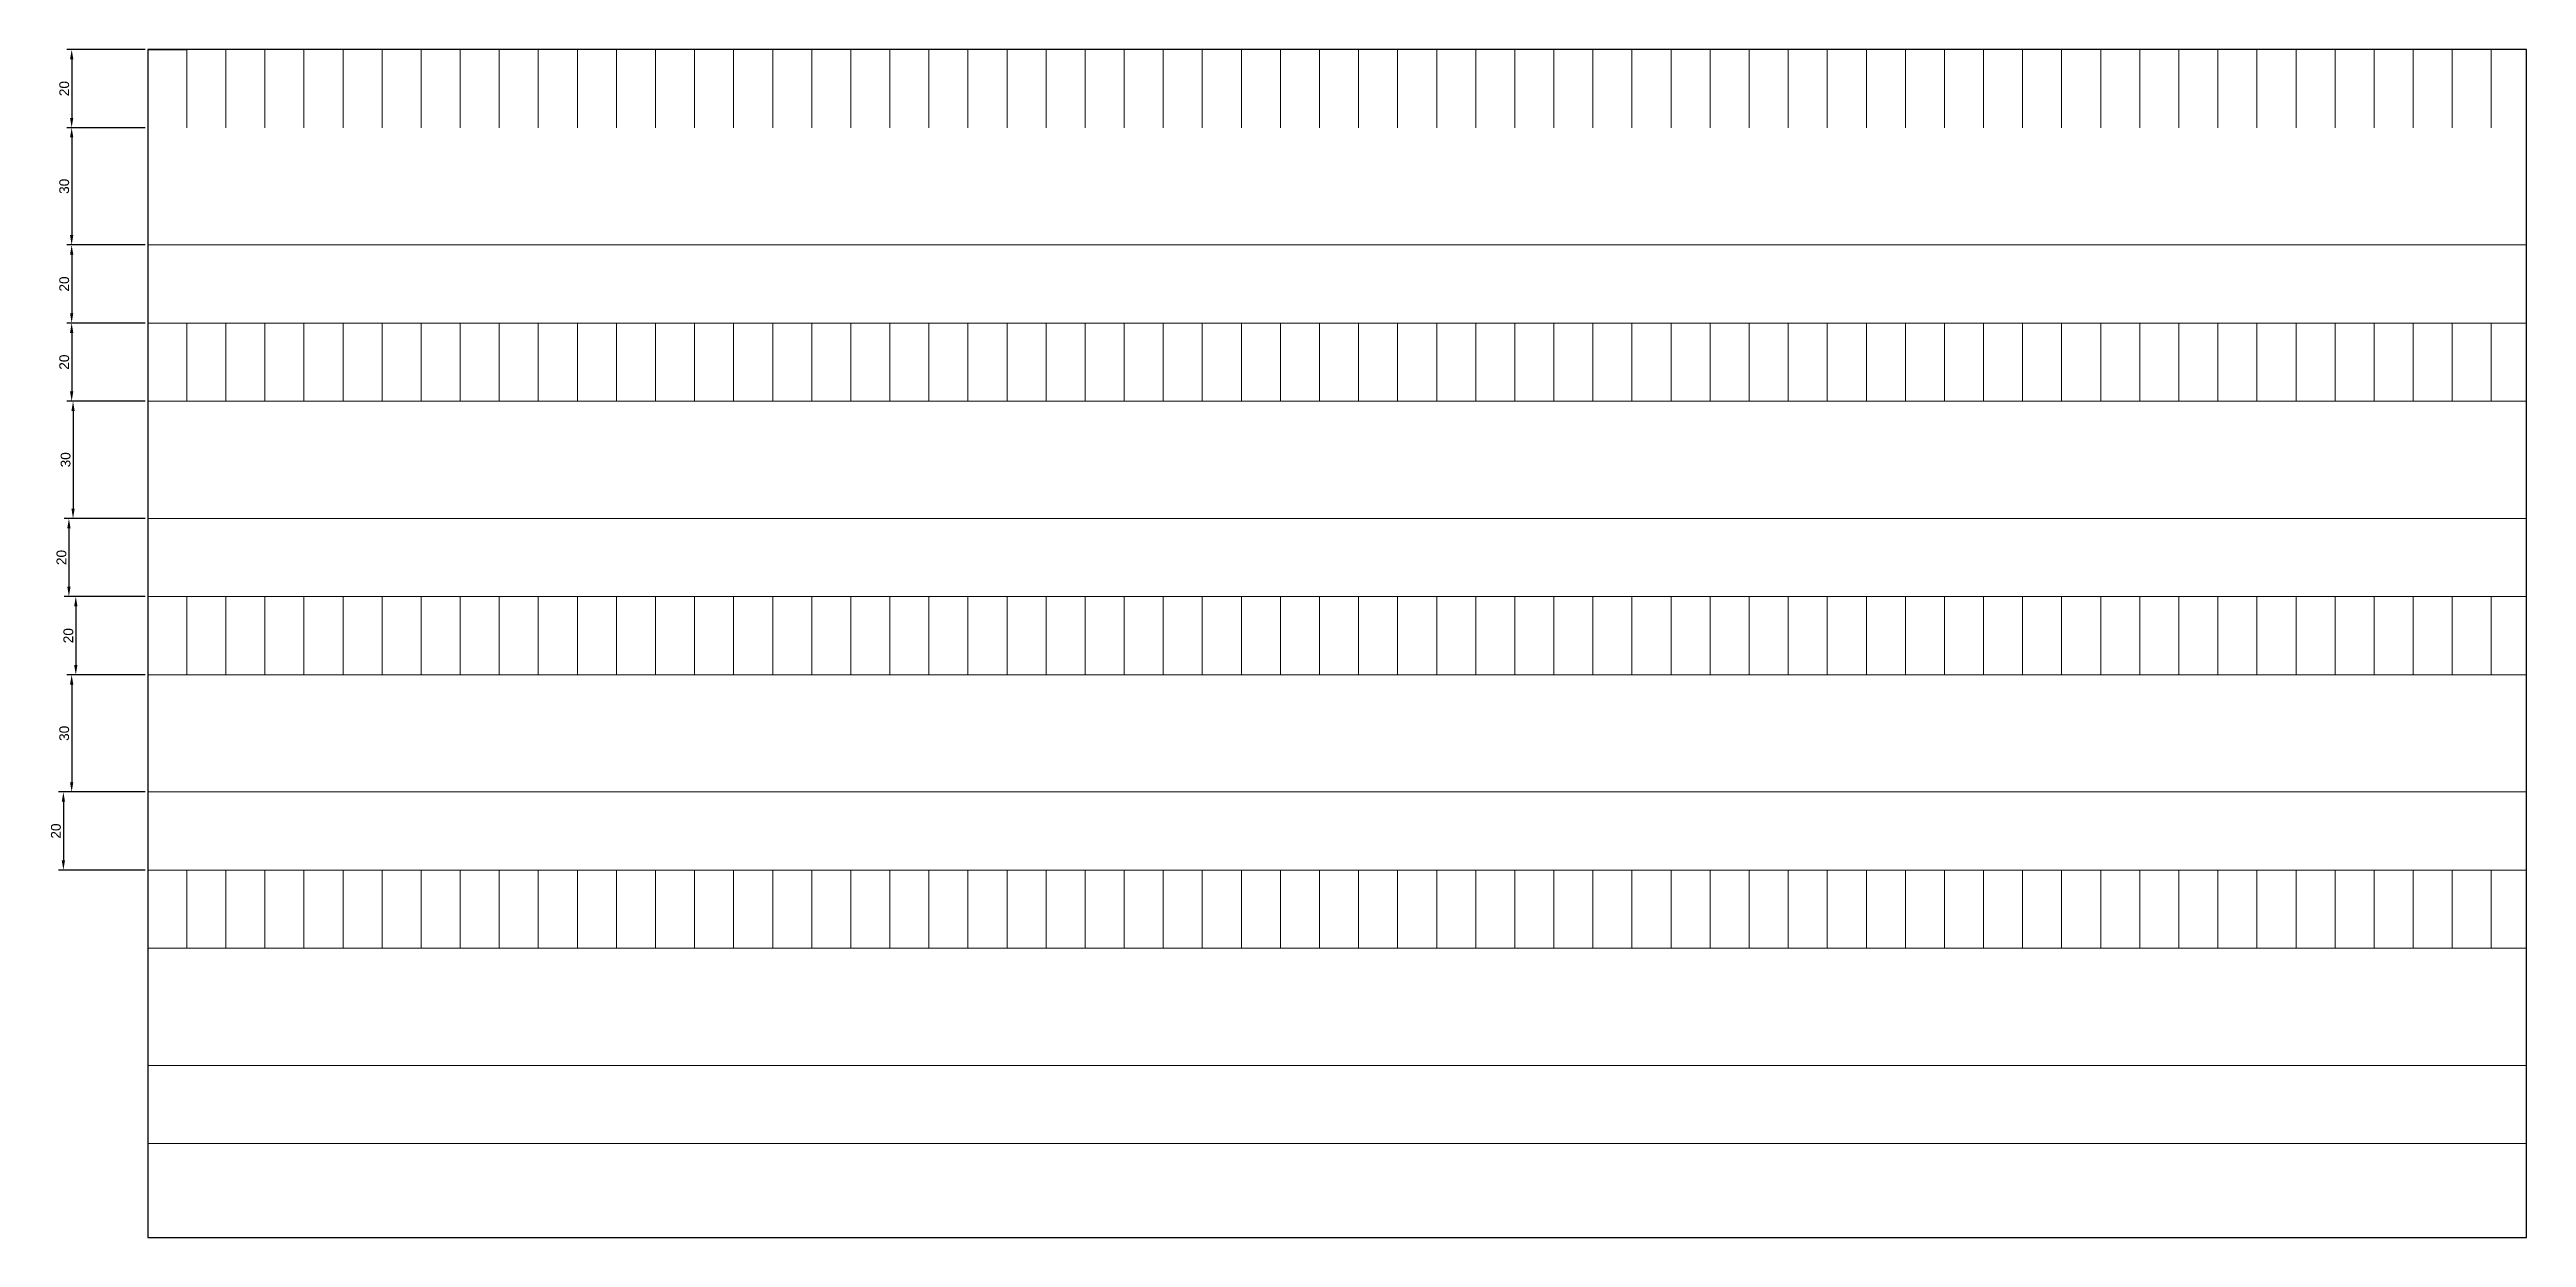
# Model space of a CAD drawing. Header units: millimetres. Extents: x -6 to 628, y 39 to 343.
import ezdxf

# ---------------------------------------------------------------- set-up
doc = ezdxf.new("R2010")
doc.units = ezdxf.units.MM
doc.styles.get("Standard").update_dxf_attribs({"font": 'arial.ttf'})
doc.dimstyles.new('ISO-25', dxfattribs={"dimtxt": 2.5, "dimasz": 2.5, "dimexe": 1.25, "dimexo": 0.625, "dimtad": 1, "dimtxsty": 'Standard', "dimcen": 2.5, "dimadec": 0, "dimazin": 0, "dimtfac": 1, "dimtmove": 0, "dimatfit": 3, "dimfxl": 1, "dimarcsym": 0})

# ---------------------------------------------------------------- blocks, each defined once
blk = doc.blocks.new('*D12')
at = {"color": 0, "lineweight": -2, "transparency": 16777216}
for p, q in [((18.33, 343.18), (-1.76, 343.18)), ((-0.51, 340.68), (-0.51, 325.68)), ((18.33, 323.18), (-1.76, 323.18))]:
    blk.add_line(p, q, dxfattribs=at)
at = {"color": 0, "lineweight": 0, "transparency": 16777216}
for points in [[(-0.93, 340.68), (-0.09, 340.68), (-0.51, 343.18)], [(-0.93, 325.68), (-0.09, 325.68), (-0.51, 323.18)]]:
    blk.add_solid(points, dxfattribs=at)
at = {"layer": 'Defpoints', "color": 0, "lineweight": 0, "transparency": 16777216}
for p in [(18.96, 343.18), (-0.51, 323.18), (18.96, 323.18)]:
    blk.add_point(p, dxfattribs=at)
at = {"color": 0, "lineweight": 0, "transparency": 16777216, "insert": (-2.41, 333.18), "char_height": 2.5, "attachment_point": 5, "rotation": 90}
blk.add_mtext('20', dxfattribs=at)
blk = doc.blocks.new('*D13')
at = {"color": 0, "lineweight": -2, "transparency": 16777216}
for p, q in [((18.33, 323.18), (-1.76, 323.18)), ((-0.51, 320.68), (-0.51, 295.68)), ((18.33, 293.18), (-1.76, 293.18))]:
    blk.add_line(p, q, dxfattribs=at)
at = {"color": 0, "lineweight": 0, "transparency": 16777216}
for points in [[(-0.93, 320.68), (-0.09, 320.68), (-0.51, 323.18)], [(-0.93, 295.68), (-0.09, 295.68), (-0.51, 293.18)]]:
    blk.add_solid(points, dxfattribs=at)
at = {"layer": 'Defpoints', "color": 0, "lineweight": 0, "transparency": 16777216}
for p in [(18.96, 323.18), (-0.51, 293.18), (18.96, 293.18)]:
    blk.add_point(p, dxfattribs=at)
at = {"color": 0, "lineweight": 0, "transparency": 16777216, "insert": (-2.41, 308.18), "char_height": 2.5, "attachment_point": 5, "rotation": 90}
blk.add_mtext('30', dxfattribs=at)
blk = doc.blocks.new('*D14')
at = {"color": 0, "lineweight": -2, "transparency": 16777216}
for p, q in [((18.33, 293.18), (-1.76, 293.18)), ((-0.51, 290.68), (-0.51, 275.68)), ((18.33, 273.18), (-1.76, 273.18))]:
    blk.add_line(p, q, dxfattribs=at)
at = {"color": 0, "lineweight": 0, "transparency": 16777216}
for points in [[(-0.93, 290.68), (-0.09, 290.68), (-0.51, 293.18)], [(-0.93, 275.68), (-0.09, 275.68), (-0.51, 273.18)]]:
    blk.add_solid(points, dxfattribs=at)
at = {"layer": 'Defpoints', "color": 0, "lineweight": 0, "transparency": 16777216}
for p in [(18.96, 293.18), (-0.51, 273.18), (18.96, 273.18)]:
    blk.add_point(p, dxfattribs=at)
at = {"color": 0, "lineweight": 0, "transparency": 16777216, "insert": (-2.41, 283.18), "char_height": 2.5, "attachment_point": 5, "rotation": 90}
blk.add_mtext('20', dxfattribs=at)
blk = doc.blocks.new('*D15')
at = {"color": 0, "lineweight": -2, "transparency": 16777216}
for p, q in [((18.33, 273.18), (-1.76, 273.18)), ((-0.51, 270.68), (-0.51, 255.68)), ((18.33, 253.18), (-1.76, 253.18))]:
    blk.add_line(p, q, dxfattribs=at)
at = {"color": 0, "lineweight": 0, "transparency": 16777216}
for points in [[(-0.93, 270.68), (-0.09, 270.68), (-0.51, 273.18)], [(-0.93, 255.68), (-0.09, 255.68), (-0.51, 253.18)]]:
    blk.add_solid(points, dxfattribs=at)
at = {"layer": 'Defpoints', "color": 0, "lineweight": 0, "transparency": 16777216}
for p in [(18.96, 273.18), (-0.51, 253.18), (18.96, 253.18)]:
    blk.add_point(p, dxfattribs=at)
at = {"color": 0, "lineweight": 0, "transparency": 16777216, "insert": (-2.41, 263.18), "char_height": 2.5, "attachment_point": 5, "rotation": 90}
blk.add_mtext('20', dxfattribs=at)
blk = doc.blocks.new('*D16')
at = {"color": 0, "lineweight": -2, "transparency": 16777216}
for p, q in [((18.33, 253.18), (-1.41, 253.18)), ((-0.16, 250.68), (-0.16, 225.68)), ((18.33, 223.18), (-1.41, 223.18))]:
    blk.add_line(p, q, dxfattribs=at)
at = {"color": 0, "lineweight": 0, "transparency": 16777216}
for points in [[(-0.57, 250.68), (0.26, 250.68), (-0.16, 253.18)], [(-0.57, 225.68), (0.26, 225.68), (-0.16, 223.18)]]:
    blk.add_solid(points, dxfattribs=at)
at = {"layer": 'Defpoints', "color": 0, "lineweight": 0, "transparency": 16777216}
for p in [(18.96, 253.18), (-0.16, 223.18), (18.96, 223.18)]:
    blk.add_point(p, dxfattribs=at)
at = {"color": 0, "lineweight": 0, "transparency": 16777216, "insert": (-2.06, 238.18), "char_height": 2.5, "attachment_point": 5, "rotation": 90}
blk.add_mtext('30', dxfattribs=at)
blk = doc.blocks.new('*D17')
at = {"color": 0, "lineweight": -2, "transparency": 16777216}
for p, q in [((18.33, 223.18), (-2.47, 223.18)), ((-1.22, 220.68), (-1.22, 205.68)), ((18.33, 203.18), (-2.47, 203.18))]:
    blk.add_line(p, q, dxfattribs=at)
at = {"color": 0, "lineweight": 0, "transparency": 16777216}
for points in [[(-1.63, 220.68), (-0.8, 220.68), (-1.22, 223.18)], [(-1.63, 205.68), (-0.8, 205.68), (-1.22, 203.18)]]:
    blk.add_solid(points, dxfattribs=at)
at = {"layer": 'Defpoints', "color": 0, "lineweight": 0, "transparency": 16777216}
for p in [(18.96, 223.18), (-1.22, 203.18), (18.96, 203.18)]:
    blk.add_point(p, dxfattribs=at)
at = {"color": 0, "lineweight": 0, "transparency": 16777216, "insert": (-3.12, 213.18), "char_height": 2.5, "attachment_point": 5, "rotation": 90}
blk.add_mtext('20', dxfattribs=at)
blk = doc.blocks.new('*D20')
at = {"color": 0, "lineweight": -2, "transparency": 16777216}
for p, q in [((18.33, 183.18), (-1.76, 183.18)), ((-0.51, 180.68), (-0.51, 155.68)), ((18.33, 153.18), (-1.76, 153.18))]:
    blk.add_line(p, q, dxfattribs=at)
at = {"color": 0, "lineweight": 0, "transparency": 16777216}
for points in [[(-0.93, 180.68), (-0.09, 180.68), (-0.51, 183.18)], [(-0.93, 155.68), (-0.09, 155.68), (-0.51, 153.18)]]:
    blk.add_solid(points, dxfattribs=at)
at = {"layer": 'Defpoints', "color": 0, "lineweight": 0, "transparency": 16777216}
for p in [(18.96, 183.18), (-0.51, 153.18), (18.96, 153.18)]:
    blk.add_point(p, dxfattribs=at)
at = {"color": 0, "lineweight": 0, "transparency": 16777216, "insert": (-2.41, 168.18), "char_height": 2.5, "attachment_point": 5, "rotation": 90}
blk.add_mtext('30', dxfattribs=at)
blk = doc.blocks.new('*D21')
at = {"color": 0, "lineweight": -2, "transparency": 16777216}
for p, q in [((18.33, 203.18), (-0.7, 203.18)), ((0.55, 200.68), (0.55, 185.68)), ((18.33, 183.18), (-0.7, 183.18))]:
    blk.add_line(p, q, dxfattribs=at)
at = {"color": 0, "lineweight": 0, "transparency": 16777216}
for points in [[(0.13, 200.68), (0.97, 200.68), (0.55, 203.18)], [(0.13, 185.68), (0.97, 185.68), (0.55, 183.18)]]:
    blk.add_solid(points, dxfattribs=at)
at = {"layer": 'Defpoints', "color": 0, "lineweight": 0, "transparency": 16777216}
for p in [(18.96, 203.18), (0.55, 183.18), (18.96, 183.18)]:
    blk.add_point(p, dxfattribs=at)
at = {"color": 0, "lineweight": 0, "transparency": 16777216, "insert": (-1.35, 193.18), "char_height": 2.5, "attachment_point": 5, "rotation": 90}
blk.add_mtext('20', dxfattribs=at)
blk = doc.blocks.new('*D22')
at = {"color": 0, "lineweight": -2, "transparency": 16777216}
for p, q in [((18.33, 153.18), (-3.88, 153.18)), ((-2.63, 150.68), (-2.63, 135.68)), ((18.33, 133.18), (-3.88, 133.18))]:
    blk.add_line(p, q, dxfattribs=at)
at = {"color": 0, "lineweight": 0, "transparency": 16777216}
for points in [[(-3.05, 150.68), (-2.22, 150.68), (-2.63, 153.18)], [(-3.05, 135.68), (-2.22, 135.68), (-2.63, 133.18)]]:
    blk.add_solid(points, dxfattribs=at)
at = {"layer": 'Defpoints', "color": 0, "lineweight": 0, "transparency": 16777216}
for p in [(18.96, 153.18), (-2.63, 133.18), (18.96, 133.18)]:
    blk.add_point(p, dxfattribs=at)
at = {"color": 0, "lineweight": 0, "transparency": 16777216, "insert": (-4.54, 143.18), "char_height": 2.5, "attachment_point": 5, "rotation": 90}
blk.add_mtext('20', dxfattribs=at)

msp = doc.modelspace()

# ---------------------------------------------------------------- linework, layer by layer
at = {"lineweight": 0}
for p, q in [((18.958, 343.177), (627.958, 343.177)), ((28.958, 343.177), (28.958, 323.177)), ((38.958, 343.177), (38.958, 323.177)), ((48.958, 343.177), (48.958, 323.177)), ((58.958, 343.177), (58.958, 323.177)), ((68.958, 343.177), (68.958, 323.177)), ((78.958, 343.177), (78.958, 323.177)), ((88.958, 343.177), (88.958, 323.177)), ((98.958, 343.177), (98.958, 323.177)), ((108.958, 343.177), (108.958, 323.177)), ((118.958, 343.177), (118.958, 323.177)), ((128.958, 343.177), (128.958, 323.177)), ((138.958, 343.177), (138.958, 323.177)), ((148.958, 343.177), (148.958, 323.177)), ((158.958, 343.177), (158.958, 323.177)), ((168.958, 343.177), (168.958, 323.177)), ((178.958, 343.177), (178.958, 323.177)), ((188.958, 343.177), (188.958, 323.177)), ((198.958, 343.177), (198.958, 323.177)), ((208.958, 343.177), (208.958, 323.177)), ((218.958, 343.177), (218.958, 323.177)), ((228.958, 343.177), (228.958, 323.177)), ((238.958, 343.177), (238.958, 323.177)), ((248.958, 343.177), (248.958, 323.177)), ((258.958, 343.177), (258.958, 323.177)), ((268.958, 343.177), (268.958, 323.177)), ((278.958, 343.177), (278.958, 323.177)), ((288.958, 343.177), (288.958, 323.177)), ((298.958, 343.177), (298.958, 323.177)), ((308.958, 343.177), (308.958, 323.177)), ((318.958, 343.177), (318.958, 323.177)), ((328.958, 343.177), (328.958, 323.177)), ((338.958, 343.177), (338.958, 323.177)), ((348.958, 343.177), (348.958, 323.177)), ((358.958, 343.177), (358.958, 323.177)), ((368.958, 343.177), (368.958, 323.177)), ((378.958, 343.177), (378.958, 323.177)), ((388.958, 343.177), (388.958, 323.177)), ((398.958, 343.177), (398.958, 323.177)), ((408.958, 343.177), (408.958, 323.177)), ((418.958, 343.177), (418.958, 323.177)), ((428.958, 343.177), (428.958, 323.177)), ((438.958, 343.177), (438.958, 323.177)), ((448.958, 343.177), (448.958, 323.177)), ((458.958, 343.177), (458.958, 323.177)), ((468.958, 343.177), (468.958, 323.177)), ((478.958, 343.177), (478.958, 323.177)), ((488.958, 343.177), (488.958, 323.177)), ((498.958, 343.177), (498.958, 323.177)), ((508.958, 343.177), (508.958, 323.177)), ((518.958, 343.177), (518.958, 323.177)), ((528.958, 343.177), (528.958, 323.177)), ((538.958, 343.177), (538.958, 323.177)), ((548.958, 343.177), (548.958, 323.177)), ((558.958, 343.177), (558.958, 323.177)), ((568.958, 343.177), (568.958, 323.177)), ((578.958, 343.177), (578.958, 323.177)), ((588.958, 343.177), (588.958, 323.177)), ((598.958, 343.177), (598.958, 323.177)), ((608.958, 343.177), (608.958, 323.177)), ((618.958, 343.177), (618.958, 323.177)), ((18.958, 323.177), (18.958, 323.177)), ((18.958, 293.177), (627.958, 293.177)), ((18.958, 273.177), (18.958, 253.177)), ((18.958, 273.177), (627.958, 273.177)), ((28.958, 273.177), (28.958, 253.177)), ((38.958, 273.177), (38.958, 253.177)), ((48.958, 273.177), (48.958, 253.177)), ((58.958, 273.177), (58.958, 253.177)), ((68.958, 273.177), (68.958, 253.177)), ((78.958, 273.177), (78.958, 253.177)), ((88.958, 273.177), (88.958, 253.177)), ((98.958, 273.177), (98.958, 253.177)), ((108.958, 273.177), (108.958, 253.177)), ((118.958, 273.177), (118.958, 253.177)), ((128.958, 273.177), (128.958, 253.177)), ((138.958, 273.177), (138.958, 253.177)), ((148.958, 273.177), (148.958, 253.177)), ((158.958, 273.177), (158.958, 253.177)), ((168.958, 273.177), (168.958, 253.177)), ((178.958, 273.177), (178.958, 253.177)), ((188.958, 273.177), (188.958, 253.177)), ((198.958, 273.177), (198.958, 253.177)), ((208.958, 273.177), (208.958, 253.177)), ((218.958, 273.177), (218.958, 253.177)), ((228.958, 273.177), (228.958, 253.177)), ((238.958, 273.177), (238.958, 253.177)), ((248.958, 273.177), (248.958, 253.177)), ((258.958, 273.177), (258.958, 253.177)), ((268.958, 273.177), (268.958, 253.177)), ((278.958, 273.177), (278.958, 253.177)), ((288.958, 273.177), (288.958, 253.177)), ((298.958, 273.177), (298.958, 253.177)), ((308.958, 273.177), (308.958, 253.177)), ((318.958, 273.177), (318.958, 253.177)), ((328.958, 273.177), (328.958, 253.177)), ((338.958, 273.177), (338.958, 253.177)), ((348.958, 273.177), (348.958, 253.177)), ((358.958, 273.177), (358.958, 253.177)), ((368.958, 273.177), (368.958, 253.177)), ((378.958, 273.177), (378.958, 253.177)), ((388.958, 273.177), (388.958, 253.177)), ((398.958, 273.177), (398.958, 253.177)), ((408.958, 273.177), (408.958, 253.177)), ((418.958, 273.177), (418.958, 253.177)), ((428.958, 273.177), (428.958, 253.177)), ((438.958, 273.177), (438.958, 253.177)), ((448.958, 273.177), (448.958, 253.177)), ((458.958, 273.177), (458.958, 253.177)), ((468.958, 273.177), (468.958, 253.177)), ((478.958, 273.177), (478.958, 253.177)), ((488.958, 273.177), (488.958, 253.177)), ((498.958, 273.177), (498.958, 253.177)), ((508.958, 273.177), (508.958, 253.177)), ((518.958, 273.177), (518.958, 253.177)), ((528.958, 273.177), (528.958, 253.177)), ((538.958, 273.177), (538.958, 253.177)), ((548.958, 273.177), (548.958, 253.177)), ((558.958, 273.177), (558.958, 253.177)), ((568.958, 273.177), (568.958, 253.177)), ((578.958, 273.177), (578.958, 253.177)), ((588.958, 273.177), (588.958, 253.177)), ((598.958, 273.177), (598.958, 253.177)), ((608.958, 273.177), (608.958, 253.177)), ((618.958, 273.177), (618.958, 253.177)), ((18.958, 253.177), (627.958, 253.177)), ((18.958, 223.177), (627.958, 223.177)), ((18.958, 203.177), (627.958, 203.177)), ((18.958, 203.177), (18.958, 183.177)), ((18.958, 203.177), (18.958, 183.177)), ((18.958, 203.177), (18.958, 183.177)), ((18.958, 203.177), (627.958, 203.177)), ((28.958, 203.177), (28.958, 183.177)), ((38.958, 203.177), (38.958, 183.177)), ((48.958, 203.177), (48.958, 183.177)), ((58.958, 203.177), (58.958, 183.177)), ((68.958, 203.177), (68.958, 183.177)), ((78.958, 203.177), (78.958, 183.177)), ((88.958, 203.177), (88.958, 183.177)), ((98.958, 203.177), (98.958, 183.177)), ((108.958, 203.177), (108.958, 183.177)), ((118.958, 203.177), (118.958, 183.177)), ((128.958, 203.177), (128.958, 183.177)), ((138.958, 203.177), (138.958, 183.177)), ((148.958, 203.177), (148.958, 183.177)), ((158.958, 203.177), (158.958, 183.177)), ((168.958, 203.177), (168.958, 183.177)), ((178.958, 203.177), (178.958, 183.177)), ((188.958, 203.177), (188.958, 183.177)), ((198.958, 203.177), (198.958, 183.177)), ((208.958, 203.177), (208.958, 183.177)), ((218.958, 203.177), (218.958, 183.177)), ((228.958, 203.177), (228.958, 183.177)), ((238.958, 203.177), (238.958, 183.177)), ((248.958, 203.177), (248.958, 183.177)), ((258.958, 203.177), (258.958, 183.177)), ((268.958, 203.177), (268.958, 183.177)), ((278.958, 203.177), (278.958, 183.177)), ((288.958, 203.177), (288.958, 183.177)), ((298.958, 203.177), (298.958, 183.177)), ((308.958, 203.177), (308.958, 183.177)), ((318.958, 203.177), (318.958, 183.177)), ((328.958, 203.177), (328.958, 183.177)), ((338.958, 203.177), (338.958, 183.177)), ((348.958, 203.177), (348.958, 183.177)), ((358.958, 203.177), (358.958, 183.177)), ((368.958, 203.177), (368.958, 183.177)), ((378.958, 203.177), (378.958, 183.177)), ((388.958, 203.177), (388.958, 183.177)), ((398.958, 203.177), (398.958, 183.177)), ((408.958, 203.177), (408.958, 183.177)), ((418.958, 203.177), (418.958, 183.177)), ((428.958, 203.177), (428.958, 183.177)), ((438.958, 203.177), (438.958, 183.177)), ((448.958, 203.177), (448.958, 183.177)), ((458.958, 203.177), (458.958, 183.177)), ((468.958, 203.177), (468.958, 183.177)), ((478.958, 203.177), (478.958, 183.177)), ((488.958, 203.177), (488.958, 183.177)), ((498.958, 203.177), (498.958, 183.177)), ((508.958, 203.177), (508.958, 183.177)), ((518.958, 203.177), (518.958, 183.177)), ((528.958, 203.177), (528.958, 183.177)), ((538.958, 203.177), (538.958, 183.177)), ((548.958, 203.177), (548.958, 183.177)), ((558.958, 203.177), (558.958, 183.177)), ((568.958, 203.177), (568.958, 183.177)), ((578.958, 203.177), (578.958, 183.177)), ((588.958, 203.177), (588.958, 183.177)), ((598.958, 203.177), (598.958, 183.177)), ((608.958, 203.177), (608.958, 183.177)), ((618.958, 203.177), (618.958, 183.177)), ((18.958, 183.177), (18.958, 153.177)), ((18.958, 183.177), (627.958, 183.177)), ((18.958, 153.177), (18.958, 133.177)), ((18.958, 153.177), (627.958, 153.177)), ((18.958, 133.177), (627.958, 133.177)), ((18.958, 133.177), (18.958, 113.177)), ((18.958, 133.177), (627.958, 133.177)), ((18.958, 133.177), (18.958, 113.177)), ((18.958, 133.177), (18.958, 113.177)), ((18.958, 133.177), (18.958, 113.177)), ((18.958, 133.177), (627.958, 133.177)), ((28.958, 133.177), (28.958, 113.177)), ((38.958, 133.177), (38.958, 113.177)), ((48.958, 133.177), (48.958, 113.177)), ((58.958, 133.177), (58.958, 113.177)), ((68.958, 133.177), (68.958, 113.177)), ((78.958, 133.177), (78.958, 113.177)), ((88.958, 133.177), (88.958, 113.177)), ((98.958, 133.177), (98.958, 113.177)), ((108.958, 133.177), (108.958, 113.177)), ((118.958, 133.177), (118.958, 113.177)), ((128.958, 133.177), (128.958, 113.177)), ((138.958, 133.177), (138.958, 113.177)), ((148.958, 133.177), (148.958, 113.177)), ((158.958, 133.177), (158.958, 113.177)), ((168.958, 133.177), (168.958, 113.177)), ((178.958, 133.177), (178.958, 113.177)), ((188.958, 133.177), (188.958, 113.177)), ((198.958, 133.177), (198.958, 113.177)), ((208.958, 133.177), (208.958, 113.177)), ((218.958, 133.177), (218.958, 113.177)), ((228.958, 133.177), (228.958, 113.177)), ((238.958, 133.177), (238.958, 113.177)), ((248.958, 133.177), (248.958, 113.177)), ((258.958, 133.177), (258.958, 113.177)), ((268.958, 133.177), (268.958, 113.177)), ((278.958, 133.177), (278.958, 113.177)), ((288.958, 133.177), (288.958, 113.177)), ((298.958, 133.177), (298.958, 113.177)), ((308.958, 133.177), (308.958, 113.177)), ((318.958, 133.177), (318.958, 113.177)), ((328.958, 133.177), (328.958, 113.177)), ((338.958, 133.177), (338.958, 113.177)), ((348.958, 133.177), (348.958, 113.177)), ((358.958, 133.177), (358.958, 113.177)), ((368.958, 133.177), (368.958, 113.177)), ((378.958, 133.177), (378.958, 113.177)), ((388.958, 133.177), (388.958, 113.177)), ((398.958, 133.177), (398.958, 113.177)), ((408.958, 133.177), (408.958, 113.177)), ((418.958, 133.177), (418.958, 113.177)), ((428.958, 133.177), (428.958, 113.177)), ((438.958, 133.177), (438.958, 113.177)), ((448.958, 133.177), (448.958, 113.177)), ((458.958, 133.177), (458.958, 113.177)), ((468.958, 133.177), (468.958, 113.177)), ((478.958, 133.177), (478.958, 113.177)), ((488.958, 133.177), (488.958, 113.177)), ((498.958, 133.177), (498.958, 113.177)), ((508.958, 133.177), (508.958, 113.177)), ((518.958, 133.177), (518.958, 113.177)), ((528.958, 133.177), (528.958, 113.177)), ((538.958, 133.177), (538.958, 113.177)), ((548.958, 133.177), (548.958, 113.177)), ((558.958, 133.177), (558.958, 113.177)), ((568.958, 133.177), (568.958, 113.177)), ((578.958, 133.177), (578.958, 113.177)), ((588.958, 133.177), (588.958, 113.177)), ((598.958, 133.177), (598.958, 113.177)), ((608.958, 133.177), (608.958, 113.177)), ((618.958, 133.177), (618.958, 113.177)), ((18.958, 113.177), (18.958, 83.177)), ((18.958, 113.177), (18.958, 83.177)), ((18.958, 113.177), (627.958, 113.177)), ((18.958, 83.177), (18.958, 63.177)), ((18.958, 83.177), (18.958, 63.177)), ((18.958, 83.177), (627.958, 83.177)), ((18.958, 63.177), (627.958, 63.177))]:
    msp.add_line(p, q, dxfattribs=at)
msp.add_line((18.958, 343.177), (28.958, 343.177))
msp.add_lwpolyline([(18.958, 39.177), (627.958, 39.177), (627.958, 343.177), (18.958, 343.177)], close=True)

# ---------------------------------------------------------------- dimensions: what is measured, and where the dimension line sits
for base, p1, p2, picture, middle in [((-0.51, 323.177), (18.958, 343.177), (18.958, 323.177), '*D12', (-2.412, 333.177)), ((-0.51, 293.177), (18.958, 323.177), (18.958, 293.177), '*D13', (-2.413, 308.177)), ((-0.51, 273.177), (18.958, 293.177), (18.958, 273.177), '*D14', (-2.412, 283.177)), ((-0.51, 253.177), (18.958, 273.177), (18.958, 253.177), '*D15', (-2.412, 263.177)), ((-0.156, 223.177), (18.958, 253.177), (18.958, 223.177), '*D16', (-2.059, 238.177)), ((-1.218, 203.177), (18.958, 223.177), (18.958, 203.177), '*D17', (-3.12, 213.177)), ((0.552, 183.177), (18.958, 203.177), (18.958, 183.177), '*D21', (-1.35, 193.177)), ((-0.51, 153.177), (18.958, 183.177), (18.958, 153.177), '*D20', (-2.413, 168.177)), ((-2.634, 133.177), (18.958, 153.177), (18.958, 133.177), '*D22', (-4.536, 143.177))]:
    dim = msp.add_linear_dim(base=base, p1=p1, p2=p2, angle=90, dimstyle='ISO-25', dxfattribs=at)
    dim.commit()
    dim.dimension.update_dxf_attribs({"geometry": picture, "text_midpoint": middle})

doc.saveas('drawing.dxf')
